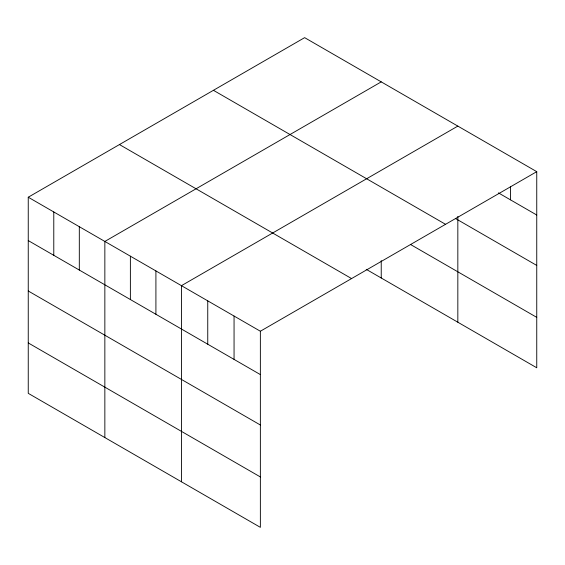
<?xml version="1.0" encoding="UTF-8"?>
<svg xmlns="http://www.w3.org/2000/svg" width="565" height="565" viewBox="0 0 565 565"><rect width="100%" height="100%" fill="white"/><g stroke="black" fill="none" stroke-linecap="round" stroke-linejoin="round"><path stroke-width="0.85" d="M536.75 171.661L260.366 331.231L260.366 527.35L28.25 393.339L28.25 197.22L304.634 37.65L536.75 171.661L536.75 367.78L366.212 269.321M381.234 81.876L104.85 241.446L104.85 437.564M457.834 126.101L181.443 285.671L181.443 481.783M498.415 192.884L536.75 215.018M455.581 218.563L536.75 265.43M213.429 90.308L445.545 224.319M410.522 244.49L536.75 317.368M119.455 144.562L351.571 278.573M28.25 197.22L260.366 331.231M28.25 240.577L260.366 374.588M28.25 290.989L260.366 425M28.25 342.927L260.366 476.938M510.442 186.824L510.442 199.826M457.834 216.388L457.834 322.212M381.234 260.606L381.234 277.994M234.058 316.047L234.058 359.397M207.751 300.855L207.751 344.212M155.912 270.925L155.912 314.281M130.381 256.185L130.381 299.542M79.312 226.706L79.312 270.056M53.781 211.967L53.781 255.316"/></g></svg>
